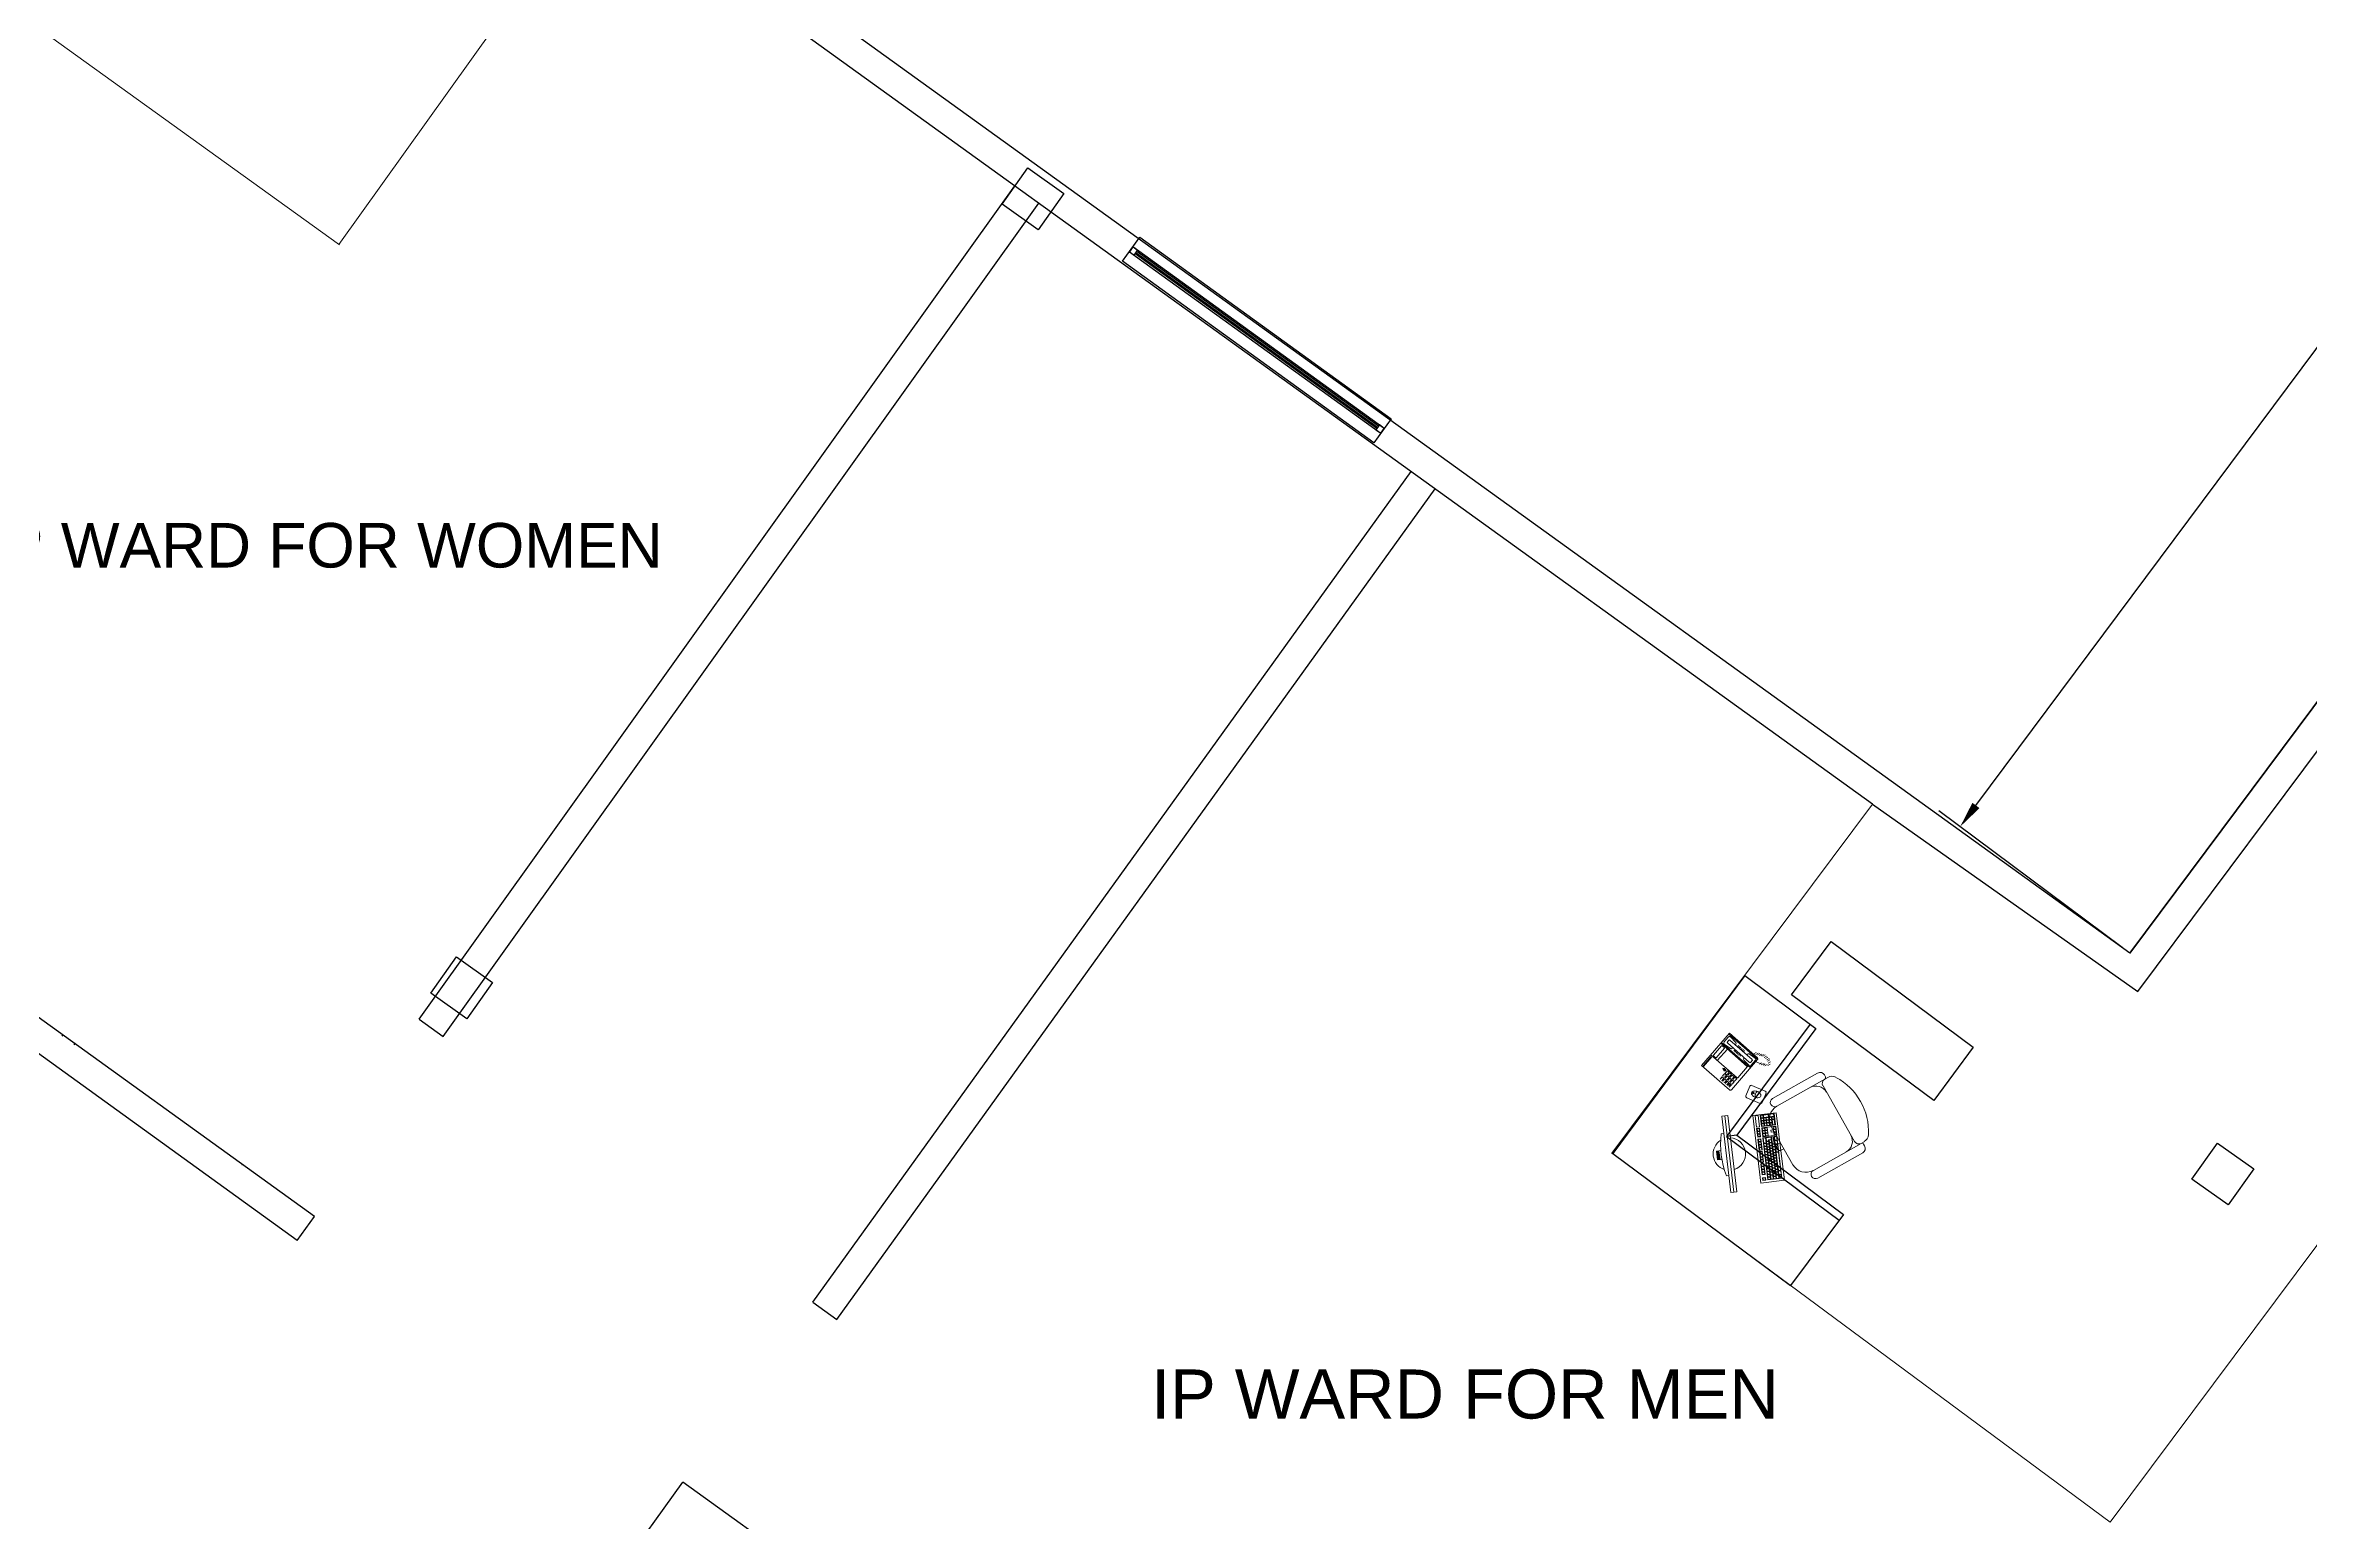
# Model space of a CAD drawing. Header units: metres. Extents: x 141303 to 146299, y 125960 to 127091.
# Drawn here: x 146005.54 to 146020.88, y 126176.05 to 126186.06 of the extents above; entities that cross this region are included whole.
import ezdxf

# ---------------------------------------------------------------- set-up
doc = ezdxf.new("R2010")
doc.units = ezdxf.units.M
doc.header["$MEASUREMENT"] = 0
for name, color, linetype, lineweight in [('C07_MOB-C.EXT Y FARMACIA$0$007_ADMISIÓN_HOSPITALARIA$0$SANCTORUM_ADMISION HOSPITALARIA_V5$0$007_ADMISIÓN_HOSPITALARIA$0$02.-PLANTA BAJA GENERAL$0$MOB', 7, 'Continuous', 0), ('ELEVATION', 7, 'Continuous', 20), ('LETTERING', 50, 'Continuous', 30), ('new column', 4, 'Continuous', 25), ('NVMI_WALL', 7, 'Continuous', 30), ('PLINTH', 80, 'Continuous', 30)]:
    doc.layers.add(name, color=color, linetype=linetype, lineweight=lineweight)
for name, color, linetype in [('DIMENSION', 50, 'Continuous'), ('door', 12, 'Continuous'), ('FURNITURE', 6, 'Continuous'), ('WINDOW', 244, 'Continuous')]:
    doc.layers.add(name, color=color, linetype=linetype)
doc.layers.get('0').off()
doc.styles.add('C07_MOB-C.EXT Y FARMACIA$0$007_ADMISIÓN_HOSPITALARIA$0$SANCTORUM_ADMISION HOSPITALARIA_V5$0$007_ADMISIÓN_HOSPITALARIA$0$02.-PLANTA BAJA GENERAL$0$LEROY', font='LEROY.SHX', dxfattribs={"width": 1.25, "height": 1})
doc.styles.get("Standard").update_dxf_attribs({"font": 'arial.ttf'})
doc.dimstyles.get("Standard").update_dxf_attribs({"dimtxt": 0.18, "dimasz": 0.18, "dimexe": 0.18, "dimexo": 0.0625, "dimgap": 0.09, "dimtad": 0, "dimtih": 1, "dimtoh": 1, "dimdec": 4, "dimzin": 0, "dimdsep": 46, "dimtxsty": 'Standard', "dimcen": 0.09, "dimadec": 0, "dimazin": 0, "dimtfac": 1, "dimtdec": 4, "dimtofl": 0, "dimtmove": 0, "dimatfit": 3, "dimfxl": 1, "dimtolj": 1, "dimtzin": 0, "dimarcsym": 0})

# ---------------------------------------------------------------- blocks, each defined once
blk = doc.blocks.new('C02_MOB-EQUIP GINE-PEDIATRÍA$0$SILLA ADM')
at = {"lineweight": 0}
for p, q in [((20.047, 67.981, 0), (19.926, 67.709, 0)), ((20.52, 67.882, 0), (20.18, 68.032, 0)), ((20.525, 67.945, 0), (20.205, 68.087, 0)), ((20.301, 67.469, 0), (20.477, 67.864, 0)), ((20.521, 67.881, 0), (20.542, 67.872, 0)), ((20.536, 67.888, 0), (20.542, 67.901, 0)), ((19.953, 67.52, 0), (20.274, 67.378, 0)), ((19.978, 67.575, 0), (20.318, 67.425, 0)), ((20.318, 67.424, 0), (20.339, 67.415, 0)), ((20.324, 67.409, 0), (20.318, 67.396, 0))]:
    blk.add_line(p, q, dxfattribs=at)
at = {"lineweight": 0, "ltscale": 15}
for p, q in [((19.999, 67.925, 0), (19.948, 67.868, 0)), ((19.948, 67.868, 0), (19.951, 67.866, 0)), ((19.993, 67.925, 0), (19.959, 67.888, 0)), ((19.959, 67.888, 0), (19.963, 67.885, 0)), ((19.977, 67.823, 0), (19.961, 67.831, 0)), ((19.996, 67.866, 0), (19.98, 67.874, 0)), ((19.993, 67.925, 0), (19.996, 67.922, 0)), ((20.016, 67.911, 0), (19.999, 67.925, 0))]:
    blk.add_line(p, q, dxfattribs=at)
at = {"lineweight": 0}
for centre, radius, start, end in [((20.139, 67.94, 0), 0.101, 66.0969, 156.0969), ((20.192, 68.06, 0), 0.03, 66.0969, 246.0969), ((20.164, 67.766, 0), 0.416, 303.6077, 8.5862), ((20.38, 67.853, 0), 0.0835, 336.0969, 66.0969), ((20.507, 67.851, 0), 0.0337, 66.0969, 156.0969), ((20.525, 67.893, 0), 0.0122, 246.0969, 336.0969), ((20.511, 67.914, 0), 0.0337, 336.0969, 66.0969), ((20.519, 67.82, 0), 0.0575, 8.5862, 66.0969), ((20.019, 67.668, 0), 0.101, 156.0969, 246.0969), ((19.966, 67.548, 0), 0.03, 66.0969, 246.0969), ((20.245, 67.548, 0), 0.0835, 246.0969, 336.0969), ((20.287, 67.409, 0), 0.0337, 246.0969, 336.0969), ((20.332, 67.455, 0), 0.0337, 156.0969, 246.0969), ((20.313, 67.413, 0), 0.0122, 336.0969, 66.0969), ((20.363, 67.468, 0), 0.0575, 246.0969, 303.6077)]:
    blk.add_arc(centre, radius, start, end, dxfattribs=at)
at = {"lineweight": 0, "ltscale": 15}
blk.add_arc((19.97, 67.852, 0), 0.0235, 66.0697, 246.0697, dxfattribs=at)
blk = doc.blocks.new('C02_MOB-EQUIP GINE-PEDIATRÍA$0$DESK 1.50 X 1.50')
for points in [[(252.496, -575.355), (253.996, -575.355)], [(252.496, -575.355), (252.496, -575.955)], [(253.996, -575.355), (253.996, -576.855)], [(252.496, -575.905), (253.446, -575.905)], [(253.396, -575.955), (253.446, -575.905)], [(253.446, -575.905), (253.446, -576.855)], [(252.496, -575.955), (253.396, -575.955)], [(253.396, -575.955), (253.396, -576.855)], [(253.396, -576.855), (253.996, -576.855)]]:
    blk.add_lwpolyline(points)
blk = doc.blocks.new('C07_MOB-C.EXT Y FARMACIA$0$007_ADMISIÓN_HOSPITALARIA$0$SANCTORUM_ADMISION HOSPITALARIA_V5$0$007_ADMISIÓN_HOSPITALARIA$0$02.-PLANTA BAJA GENERAL$0$tel-ip-flat-10')
at = {"layer": 'C07_MOB-C.EXT Y FARMACIA$0$007_ADMISIÓN_HOSPITALARIA$0$SANCTORUM_ADMISION HOSPITALARIA_V5$0$007_ADMISIÓN_HOSPITALARIA$0$02.-PLANTA BAJA GENERAL$0$MOB'}
h = blk.add_hatch(dxfattribs=at)
h.set_pattern_fill('ACET-2D-ANSI31', color=256, scale=0.017696, angle=221.1209, style=0)
h.set_pattern_definition([(176.1209, (5.901504, -4.01507), (-0.00380107, -0.05605687), [])])
h.paths.add_polyline_path([(0.043, -0.146), (0.042, -0.133), (0.03, -0.143)])
h.paths.add_polyline_path([(0.026, -0.126), (0.038, -0.129), (0.026, -0.139)])
at = {"lineweight": 0, "ltscale": 2}
for p, q in [((0.062, 0.158), (0.071, 0.174)), ((0.078, 0.161), (0.087, 0.176)), ((0.09, 0.156), (0.099, 0.171)), ((0.101, 0.151), (0.11, 0.167)), ((0.109, 0.143), (0.118, 0.158)), ((0.102, 0.089), (-0.102, -0.089)), ((0.052, 0.019), (-0.022, -0.045)), ((0.046, 0.041), (0.218, -0.156)), ((0.056, 0.019), (0.213, -0.16)), ((0.06, 0.138), (0.069, 0.153)), ((0.097, 0.075), (0.061, 0.043)), ((0.099, -0.005), (0.061, 0.031)), ((0.063, 0.126), (0.072, 0.141)), ((0.066, 0.113), (0.076, 0.129)), ((0.07, 0.101), (0.079, 0.116)), ((0.091, 0.069), (0.078, 0.1)), ((0.083, 0.035), (0.215, -0.115)), ((0.095, 0.052), (0.084, 0.042)), ((0.095, 0.052), (0.084, 0.042)), ((0.102, 0.052), (0.234, -0.099)), ((0.103, 0.09), (0.275, -0.106)), ((0.11, 0.074), (0.14, 0.031)), ((0.114, 0.088), (0.28, -0.102)), ((0.116, 0.134), (0.125, 0.15)), ((0.124, 0.125), (0.133, 0.141)), ((0.127, 0.113), (0.136, 0.129)), ((0.13, 0.101), (0.139, 0.116)), ((0.133, 0.089), (0.142, 0.104)), ((0.138, 0.02), (0.134, 0.016)), ((0.136, 0.076), (0.146, 0.092)), ((0.14, 0.064), (0.149, 0.079)), ((0.163, 0.001), (0.154, -0.007)), ((-0.103, -0.101), (0.063, -0.291)), ((-0.069, -0.089), (-0.085, -0.103)), ((-0.071, -0.097), (-0.076, -0.102)), ((-0.076, -0.102), (-0.073, -0.106)), ((-0.058, -0.102), (-0.074, -0.115)), ((-0.073, -0.106), (-0.067, -0.102)), ((-0.067, -0.102), (-0.071, -0.097)), ((-0.055, -0.106), (-0.07, -0.119)), ((-0.069, -0.089), (-0.058, -0.102)), ((-0.048, -0.071), (-0.064, -0.084)), ((-0.043, -0.118), (-0.059, -0.132)), ((-0.04, -0.122), (-0.056, -0.136)), ((-0.055, -0.106), (-0.043, -0.118)), ((-0.037, -0.083), (-0.053, -0.097)), ((-0.034, -0.088), (-0.049, -0.101)), ((-0.048, -0.071), (-0.037, -0.083)), ((-0.029, -0.135), (-0.045, -0.149)), ((-0.028, -0.053), (-0.044, -0.067)), ((-0.025, -0.139), (-0.041, -0.153)), ((-0.04, -0.122), (-0.029, -0.135)), ((-0.023, -0.1), (-0.038, -0.114)), ((-0.019, -0.104), (-0.035, -0.118)), ((-0.034, -0.088), (-0.023, -0.1)), ((-0.017, -0.066), (-0.033, -0.08)), ((-0.014, -0.07), (-0.03, -0.084)), ((-0.014, -0.152), (-0.03, -0.166)), ((-0.028, -0.053), (-0.017, -0.066)), ((-0.025, -0.139), (-0.014, -0.152)), ((-0.008, -0.117), (-0.024, -0.131)), ((-0.022, -0.049), (0.135, -0.228)), ((-0.004, -0.121), (-0.02, -0.135)), ((-0.019, -0.104), (-0.008, -0.117)), ((-0.003, -0.083), (-0.018, -0.097)), ((0.001, -0.087), (-0.015, -0.101)), ((-0.014, -0.07), (-0.003, -0.083)), ((0.007, -0.134), (-0.009, -0.148)), ((0.012, -0.1), (-0.004, -0.113)), ((-0.004, -0.121), (0.007, -0.134)), ((0.016, -0.104), (0, -0.118)), ((0.001, -0.087), (0.012, -0.1)), ((0.027, -0.116), (0.011, -0.13)), ((0.016, -0.104), (0.027, -0.116)), ((0.026, -0.126), (0.026, -0.139)), ((0.026, -0.126), (0.038, -0.129)), ((0.038, -0.129), (0.026, -0.139)), ((0.042, -0.133), (0.03, -0.143)), ((0.043, -0.146), (0.03, -0.143)), ((0.043, -0.146), (0.042, -0.133)), ((0.28, -0.102), (0.063, -0.291)), ((0.173, -0.115), (0.095, -0.184)), ((0.115, -0.001), (0.11, -0.005)), ((0.179, -0.136), (0.115, -0.192)), ((0.135, -0.024), (0.125, -0.032)), ((0.142, -0.032), (0.132, -0.041)), ((0.149, -0.04), (0.139, -0.049)), ((0.157, -0.049), (0.146, -0.057)), ((0.163, -0.056), (0.153, -0.065)), ((0.169, -0.063), (0.159, -0.072)), ((0.17, -0.007), (0.161, -0.015)), ((0.178, -0.016), (0.168, -0.024)), ((0.185, -0.024), (0.176, -0.032)), ((0.177, -0.094), (0.207, -0.137)), ((0.183, -0.079), (0.179, -0.083)), ((0.191, -0.031), (0.182, -0.04)), ((0.184, -0.136), (0.196, -0.15)), ((0.197, -0.038), (0.188, -0.047)), ((0.207, -0.059), (0.202, -0.063)), ((0.256, -0.094), (0.218, -0.059)), ((0.256, -0.107), (0.22, -0.139)), ((0.233, -0.106), (0.222, -0.116)), ((0.12, -0.221), (0.056, -0.277)), ((0.123, -0.226), (0.06, -0.281)), ((0.115, -0.196), (0.127, -0.21)), ((0.195, -0.155), (0.132, -0.21))]:
    blk.add_line(p, q, dxfattribs=at)
at = {"lineweight": 0, "const_width": 0.00178}
for points in [[(-0.085, -0.103), (-0.074, -0.115)], [(-0.07, -0.119), (-0.059, -0.132)], [(-0.064, -0.084), (-0.053, -0.097)], [(-0.056, -0.136), (-0.045, -0.149)], [(-0.049, -0.101), (-0.038, -0.114)], [(-0.044, -0.067), (-0.033, -0.08)], [(-0.041, -0.153), (-0.03, -0.166)], [(-0.035, -0.118), (-0.024, -0.131)], [(-0.03, -0.084), (-0.018, -0.097)], [(-0.02, -0.135), (-0.009, -0.148)], [(-0.015, -0.101), (-0.004, -0.113)], [(0, -0.118), (0.011, -0.13)]]:
    blk.add_lwpolyline(points, dxfattribs=at)
at = {"lineweight": 0, "ltscale": 2}
for centre, radius, start, end in [((0.054, 0.017), 0.00336, 41.1209, 131.1209), ((0.066, 0.037), 0.00841, 131.1209, 227.4187), ((0.087, 0.039), 0.00504, 131.1209, 221.1209), ((0.087, 0.039), 0.00504, 131.1209, 221.1209), ((0.098, 0.049), 0.00504, 41.1209, 131.1209), ((0.098, 0.049), 0.00504, 41.1209, 131.1209), ((0.103, 0.069), 0.00841, 34.823, 131.1209), ((0.108, 0.083), 0.00841, 41.1209, 131.1209), ((0.133, 0.026), 0.00841, 311.1209, 34.823), ((-0.097, -0.096), 0.00841, 131.1209, 221.1209), ((-0.019, -0.047), 0.00336, 131.1209, 221.1209), ((0.105, 0.002), 0.00841, 227.4187, 311.1209), ((0.184, -0.09), 0.00841, 131.1209, 214.823), ((0.181, -0.139), 0.00336, 41.1209, 131.1209), ((0.193, -0.152), 0.00336, 311.1209, 41.1209), ((0.212, -0.065), 0.00841, 47.4187, 131.1209), ((0.214, -0.132), 0.00841, 214.823, 311.1209), ((0.219, -0.112), 0.00504, 221.1209, 311.1209), ((0.23, -0.102), 0.00504, 311.1209, 41.1209), ((0.251, -0.1), 0.00841, 311.1209, 47.4187), ((0.118, -0.194), 0.00336, 131.1209, 221.1209), ((0.13, -0.208), 0.00336, 221.1209, 311.1209)]:
    blk.add_arc(centre, radius, start, end, dxfattribs=at)
at = {"lineweight": 0, "ltscale": 2, "style": 'C07_MOB-C.EXT Y FARMACIA$0$007_ADMISIÓN_HOSPITALARIA$0$SANCTORUM_ADMISION HOSPITALARIA_V5$0$007_ADMISIÓN_HOSPITALARIA$0$02.-PLANTA BAJA GENERAL$0$LEROY'}
for s, p in [('9', (-0.058, -0.115)), ('0', (-0.052, -0.08)), ('6', (-0.043, -0.131)), ('8', (-0.037, -0.097)), ('*', (-0.032, -0.063)), ('3', (-0.028, -0.149)), ('5', (-0.023, -0.113)), ('7', (-0.018, -0.08)), ('2', (-0.008, -0.131)), ('4', (-0.003, -0.097)), ('1', (0.012, -0.114))]:
    blk.add_text(s, height=0.00633, rotation=221.1209, dxfattribs=at).set_placement(p)
blk = doc.blocks.new('C07_MOB-C.EXT Y FARMACIA$0$01.TLAT_TRIAGE - 06$0$02.COV_LNDV_MONTAJE - 00$0$Mob  -  PC 02')
at = {"lineweight": 0}
for p, q in [((-0.394, 0.402), (-0.443, 0.316)), ((-0.404, 0.333), (-0.402, 0.339)), ((-0.404, 0.327), (-0.404, 0.333)), ((-0.404, 0.322), (-0.404, 0.327)), ((-0.403, 0.318), (-0.404, 0.322)), ((-0.401, 0.314), (-0.403, 0.318)), ((-0.402, 0.339), (-0.4, 0.345)), ((-0.398, 0.311), (-0.401, 0.314)), ((-0.4, 0.345), (-0.397, 0.35)), ((-0.395, 0.309), (-0.398, 0.311)), ((-0.397, 0.35), (-0.394, 0.356)), ((-0.395, 0.313), (-0.396, 0.31)), ((-0.389, 0.325), (-0.395, 0.314)), ((-0.395, 0.314), (-0.394, 0.313)), ((-0.395, 0.313), (-0.395, 0.313)), ((-0.391, 0.308), (-0.395, 0.309)), ((-0.394, 0.356), (-0.39, 0.36)), ((-0.394, 0.313), (-0.387, 0.324)), ((-0.386, 0.308), (-0.391, 0.308)), ((-0.39, 0.36), (-0.385, 0.364)), ((-0.387, 0.324), (-0.389, 0.325)), ((-0.388, 0.324), (-0.383, 0.333)), ((-0.382, 0.31), (-0.386, 0.308)), ((-0.385, 0.364), (-0.381, 0.367)), ((-0.377, 0.312), (-0.382, 0.31)), ((-0.32, 0.372), (-0.381, 0.406)), ((-0.381, 0.367), (-0.376, 0.369)), ((-0.373, 0.315), (-0.377, 0.312)), ((-0.376, 0.369), (-0.371, 0.369)), ((-0.368, 0.319), (-0.373, 0.315)), ((-0.371, 0.369), (-0.367, 0.369)), ((-0.364, 0.324), (-0.368, 0.319)), ((-0.367, 0.369), (-0.364, 0.368)), ((-0.365, 0.272), (-0.316, 0.358)), ((-0.364, 0.368), (-0.36, 0.365)), ((-0.361, 0.33), (-0.364, 0.324)), ((-0.359, 0.335), (-0.361, 0.33)), ((-0.36, 0.365), (-0.358, 0.362)), ((-0.357, 0.341), (-0.359, 0.335)), ((-0.358, 0.362), (-0.356, 0.357)), ((-0.356, 0.347), (-0.357, 0.341)), ((-0.356, 0.357), (-0.356, 0.353)), ((-0.356, 0.353), (-0.356, 0.347)), ((0.22, 0.459), (-0.24, 0.459)), ((-0.24, 0.459), (-0.24, 0.299)), ((-0.159, 0.444), (-0.237, 0.444)), ((-0.237, 0.444), (-0.237, 0.349)), ((-0.237, 0.349), (-0.159, 0.349)), ((-0.159, 0.334), (-0.237, 0.334)), ((-0.237, 0.334), (-0.237, 0.314)), ((-0.237, 0.314), (-0.159, 0.314)), ((-0.219, 0.44), (-0.234, 0.44)), ((-0.234, 0.44), (-0.234, 0.406)), ((-0.234, 0.406), (-0.234, 0.44)), ((-0.234, 0.406), (-0.219, 0.406)), ((-0.219, 0.403), (-0.234, 0.403)), ((-0.234, 0.403), (-0.234, 0.37)), ((-0.234, 0.37), (-0.234, 0.403)), ((-0.234, 0.37), (-0.219, 0.37)), ((-0.219, 0.367), (-0.234, 0.367)), ((-0.234, 0.367), (-0.234, 0.352)), ((-0.234, 0.352), (-0.234, 0.367)), ((-0.234, 0.352), (-0.219, 0.352)), ((-0.219, 0.406), (-0.219, 0.44)), ((-0.219, 0.37), (-0.219, 0.403)), ((-0.219, 0.352), (-0.219, 0.367)), ((-0.2, 0.44), (-0.215, 0.44)), ((-0.215, 0.44), (-0.215, 0.425)), ((-0.215, 0.425), (-0.215, 0.44)), ((-0.215, 0.425), (-0.2, 0.425)), ((-0.2, 0.421), (-0.215, 0.421)), ((-0.215, 0.421), (-0.215, 0.406)), ((-0.215, 0.406), (-0.215, 0.421)), ((-0.215, 0.406), (-0.2, 0.406)), ((-0.2, 0.403), (-0.215, 0.403)), ((-0.215, 0.403), (-0.215, 0.388)), ((-0.215, 0.388), (-0.215, 0.403)), ((-0.215, 0.388), (-0.2, 0.388)), ((-0.2, 0.385), (-0.215, 0.385)), ((-0.215, 0.385), (-0.215, 0.37)), ((-0.215, 0.37), (-0.215, 0.385)), ((-0.215, 0.37), (-0.2, 0.37)), ((-0.2, 0.367), (-0.215, 0.367)), ((-0.215, 0.367), (-0.215, 0.352)), ((-0.215, 0.352), (-0.215, 0.367)), ((-0.215, 0.352), (-0.2, 0.352)), ((-0.2, 0.425), (-0.2, 0.44)), ((-0.2, 0.406), (-0.2, 0.421)), ((-0.2, 0.388), (-0.2, 0.403)), ((-0.2, 0.37), (-0.2, 0.385)), ((-0.2, 0.352), (-0.2, 0.367)), ((-0.162, 0.44), (-0.196, 0.44)), ((-0.196, 0.44), (-0.196, 0.425)), ((-0.196, 0.425), (-0.196, 0.44)), ((-0.196, 0.425), (-0.162, 0.425)), ((-0.181, 0.421), (-0.196, 0.421)), ((-0.196, 0.421), (-0.196, 0.406)), ((-0.196, 0.406), (-0.196, 0.421)), ((-0.196, 0.406), (-0.181, 0.406)), ((-0.181, 0.403), (-0.196, 0.403)), ((-0.196, 0.403), (-0.196, 0.388)), ((-0.196, 0.388), (-0.196, 0.403)), ((-0.196, 0.388), (-0.181, 0.388)), ((-0.181, 0.385), (-0.196, 0.385)), ((-0.196, 0.385), (-0.196, 0.37)), ((-0.196, 0.37), (-0.196, 0.385)), ((-0.196, 0.37), (-0.181, 0.37)), ((-0.181, 0.367), (-0.196, 0.367)), ((-0.196, 0.367), (-0.196, 0.352)), ((-0.196, 0.352), (-0.196, 0.367)), ((-0.196, 0.352), (-0.181, 0.352)), ((-0.181, 0.406), (-0.181, 0.421)), ((-0.181, 0.388), (-0.181, 0.403)), ((-0.181, 0.37), (-0.181, 0.385)), ((-0.181, 0.352), (-0.181, 0.367)), ((-0.162, 0.421), (-0.177, 0.421)), ((-0.177, 0.421), (-0.177, 0.406)), ((-0.177, 0.406), (-0.177, 0.421)), ((-0.177, 0.406), (-0.162, 0.406)), ((-0.162, 0.403), (-0.177, 0.403)), ((-0.177, 0.403), (-0.177, 0.388)), ((-0.177, 0.388), (-0.177, 0.403)), ((-0.177, 0.388), (-0.162, 0.388)), ((-0.162, 0.385), (-0.177, 0.385)), ((-0.177, 0.385), (-0.177, 0.37)), ((-0.177, 0.37), (-0.177, 0.385)), ((-0.177, 0.37), (-0.162, 0.37)), ((-0.162, 0.367), (-0.177, 0.367)), ((-0.177, 0.367), (-0.177, 0.352)), ((-0.177, 0.352), (-0.177, 0.367)), ((-0.177, 0.352), (-0.162, 0.352)), ((-0.162, 0.425), (-0.162, 0.44)), ((-0.162, 0.406), (-0.162, 0.421)), ((-0.162, 0.388), (-0.162, 0.403)), ((-0.162, 0.37), (-0.162, 0.385)), ((-0.162, 0.352), (-0.162, 0.367)), ((-0.159, 0.349), (-0.159, 0.444)), ((-0.159, 0.314), (-0.159, 0.334)), ((-0.15, 0.349), (-0.15, 0.444)), ((-0.15, 0.444), (-0.09, 0.444)), ((-0.09, 0.349), (-0.15, 0.349)), ((-0.15, 0.314), (-0.15, 0.334)), ((-0.15, 0.334), (-0.09, 0.334)), ((-0.09, 0.314), (-0.15, 0.314)), ((-0.132, 0.442), (-0.147, 0.442)), ((-0.147, 0.442), (-0.147, 0.427)), ((-0.147, 0.427), (-0.147, 0.442)), ((-0.147, 0.427), (-0.132, 0.427)), ((-0.132, 0.385), (-0.147, 0.385)), ((-0.147, 0.385), (-0.147, 0.37)), ((-0.147, 0.37), (-0.147, 0.385)), ((-0.147, 0.37), (-0.132, 0.37)), ((-0.132, 0.367), (-0.147, 0.367)), ((-0.147, 0.367), (-0.147, 0.352)), ((-0.147, 0.352), (-0.147, 0.367)), ((-0.147, 0.352), (-0.132, 0.352)), ((-0.132, 0.332), (-0.147, 0.332)), ((-0.147, 0.332), (-0.147, 0.317)), ((-0.147, 0.317), (-0.147, 0.332)), ((-0.147, 0.317), (-0.132, 0.317)), ((-0.132, 0.427), (-0.132, 0.442)), ((-0.132, 0.37), (-0.132, 0.385)), ((-0.132, 0.352), (-0.132, 0.367)), ((-0.132, 0.317), (-0.132, 0.332)), ((-0.113, 0.442), (-0.128, 0.442)), ((-0.128, 0.442), (-0.128, 0.427)), ((-0.128, 0.427), (-0.128, 0.442)), ((-0.128, 0.427), (-0.113, 0.427)), ((-0.113, 0.424), (-0.128, 0.424)), ((-0.128, 0.424), (-0.128, 0.409)), ((-0.128, 0.409), (-0.128, 0.424)), ((-0.128, 0.409), (-0.113, 0.409)), ((-0.113, 0.385), (-0.128, 0.385)), ((-0.128, 0.385), (-0.128, 0.37)), ((-0.128, 0.37), (-0.128, 0.385)), ((-0.128, 0.37), (-0.113, 0.37)), ((-0.113, 0.367), (-0.128, 0.367)), ((-0.128, 0.367), (-0.128, 0.352)), ((-0.128, 0.352), (-0.128, 0.367)), ((-0.128, 0.352), (-0.113, 0.352)), ((-0.113, 0.332), (-0.128, 0.332)), ((-0.128, 0.332), (-0.128, 0.317)), ((-0.128, 0.317), (-0.128, 0.332)), ((-0.128, 0.317), (-0.113, 0.317)), ((-0.113, 0.427), (-0.113, 0.442)), ((-0.113, 0.409), (-0.113, 0.424)), ((-0.113, 0.37), (-0.113, 0.385)), ((-0.113, 0.352), (-0.113, 0.367)), ((-0.113, 0.317), (-0.113, 0.332)), ((-0.094, 0.442), (-0.109, 0.442)), ((-0.109, 0.442), (-0.109, 0.427)), ((-0.109, 0.427), (-0.109, 0.442)), ((-0.109, 0.427), (-0.094, 0.427)), ((-0.094, 0.385), (-0.109, 0.385)), ((-0.109, 0.385), (-0.109, 0.37)), ((-0.109, 0.37), (-0.109, 0.385)), ((-0.109, 0.37), (-0.094, 0.37)), ((-0.094, 0.367), (-0.109, 0.367)), ((-0.109, 0.367), (-0.109, 0.352)), ((-0.109, 0.352), (-0.109, 0.367)), ((-0.109, 0.352), (-0.094, 0.352)), ((-0.094, 0.332), (-0.109, 0.332)), ((-0.109, 0.332), (-0.109, 0.317)), ((-0.109, 0.317), (-0.109, 0.332)), ((-0.109, 0.317), (-0.094, 0.317)), ((-0.094, 0.427), (-0.094, 0.442)), ((-0.094, 0.37), (-0.094, 0.385)), ((-0.094, 0.352), (-0.094, 0.367)), ((-0.094, 0.317), (-0.094, 0.332)), ((-0.09, 0.444), (-0.09, 0.349)), ((-0.09, 0.334), (-0.09, 0.314)), ((-0.082, 0.349), (-0.082, 0.444)), ((0.205, 0.444), (-0.082, 0.444)), ((-0.082, 0.349), (0.205, 0.349)), ((-0.057, 0.442), (-0.08, 0.442)), ((-0.08, 0.442), (-0.08, 0.427)), ((-0.08, 0.427), (-0.08, 0.442)), ((-0.08, 0.427), (-0.057, 0.427)), ((-0.034, 0.423), (-0.08, 0.423)), ((-0.08, 0.423), (-0.08, 0.408)), ((-0.08, 0.408), (-0.08, 0.423)), ((-0.08, 0.408), (-0.034, 0.408)), ((-0.065, 0.404), (-0.08, 0.404)), ((-0.08, 0.404), (-0.08, 0.37)), ((-0.08, 0.37), (-0.08, 0.404)), ((-0.08, 0.37), (-0.057, 0.37)), ((-0.046, 0.366), (-0.08, 0.366)), ((-0.08, 0.366), (-0.08, 0.351)), ((-0.08, 0.351), (-0.08, 0.366)), ((-0.08, 0.351), (-0.046, 0.351)), ((-0.001, 0.334), (-0.078, 0.334)), ((-0.078, 0.334), (-0.078, 0.314)), ((-0.078, 0.314), (-0.078, 0.334)), ((-0.078, 0.314), (-0.001, 0.314)), ((-0.061, 0.332), (-0.076, 0.332)), ((-0.076, 0.332), (-0.076, 0.317)), ((-0.076, 0.317), (-0.076, 0.332)), ((-0.076, 0.317), (-0.061, 0.317)), ((-0.065, 0.385), (-0.065, 0.404)), ((-0.057, 0.385), (-0.065, 0.385)), ((-0.046, 0.404), (-0.061, 0.404)), ((-0.061, 0.404), (-0.061, 0.389)), ((-0.061, 0.389), (-0.061, 0.404)), ((-0.061, 0.389), (-0.046, 0.389)), ((-0.061, 0.317), (-0.061, 0.332)), ((-0.057, 0.427), (-0.057, 0.442)), ((-0.057, 0.37), (-0.057, 0.385)), ((-0.041, 0.332), (-0.056, 0.332)), ((-0.056, 0.332), (-0.056, 0.317)), ((-0.056, 0.317), (-0.056, 0.332)), ((-0.056, 0.317), (-0.041, 0.317)), ((-0.031, 0.442), (-0.053, 0.442)), ((-0.053, 0.442), (-0.053, 0.427)), ((-0.053, 0.427), (-0.053, 0.442)), ((-0.053, 0.427), (-0.031, 0.427)), ((-0.038, 0.385), (-0.053, 0.385)), ((-0.053, 0.385), (-0.053, 0.37)), ((-0.053, 0.37), (-0.053, 0.385)), ((-0.053, 0.37), (-0.038, 0.37)), ((-0.046, 0.389), (-0.046, 0.404)), ((-0.046, 0.351), (-0.046, 0.366)), ((-0.026, 0.404), (-0.041, 0.404)), ((-0.041, 0.404), (-0.041, 0.389)), ((-0.041, 0.389), (-0.041, 0.404)), ((-0.041, 0.389), (-0.026, 0.389)), ((-0.026, 0.366), (-0.041, 0.366)), ((-0.041, 0.366), (-0.041, 0.351)), ((-0.041, 0.351), (-0.041, 0.366)), ((-0.041, 0.351), (-0.026, 0.351)), ((-0.041, 0.317), (-0.041, 0.332)), ((-0.038, 0.37), (-0.038, 0.385)), ((-0.022, 0.332), (-0.037, 0.332)), ((-0.037, 0.332), (-0.037, 0.317)), ((-0.037, 0.317), (-0.037, 0.332)), ((-0.037, 0.317), (-0.022, 0.317)), ((-0.034, 0.408), (-0.034, 0.423)), ((-0.019, 0.385), (-0.034, 0.385)), ((-0.034, 0.385), (-0.034, 0.37)), ((-0.034, 0.37), (-0.034, 0.385)), ((-0.034, 0.37), (-0.019, 0.37)), ((-0.031, 0.427), (-0.031, 0.442)), ((-0.015, 0.423), (-0.03, 0.423)), ((-0.03, 0.423), (-0.03, 0.408)), ((-0.03, 0.408), (-0.03, 0.423)), ((-0.03, 0.408), (-0.015, 0.408)), ((-0.004, 0.442), (-0.026, 0.442)), ((-0.026, 0.442), (-0.026, 0.427)), ((-0.026, 0.427), (-0.026, 0.442)), ((-0.026, 0.427), (-0.004, 0.427)), ((-0.026, 0.389), (-0.026, 0.404)), ((-0.026, 0.351), (-0.026, 0.366)), ((-0.007, 0.404), (-0.022, 0.404)), ((-0.022, 0.404), (-0.022, 0.389)), ((-0.022, 0.389), (-0.022, 0.404)), ((-0.022, 0.389), (-0.007, 0.389)), ((-0.007, 0.366), (-0.022, 0.366)), ((-0.022, 0.366), (-0.022, 0.351)), ((-0.022, 0.351), (-0.022, 0.366)), ((-0.022, 0.351), (-0.007, 0.351)), ((-0.022, 0.317), (-0.022, 0.332)), ((-0.019, 0.37), (-0.019, 0.385)), ((-0.003, 0.332), (-0.018, 0.332)), ((-0.018, 0.332), (-0.018, 0.317)), ((-0.018, 0.317), (-0.018, 0.332)), ((-0.018, 0.317), (-0.003, 0.317)), ((-0.015, 0.408), (-0.015, 0.423)), ((0, 0.385), (-0.015, 0.385)), ((-0.015, 0.385), (-0.015, 0.37)), ((-0.015, 0.37), (-0.015, 0.385)), ((-0.015, 0.37), (0, 0.37)), ((0.004, 0.423), (-0.011, 0.423)), ((-0.011, 0.423), (-0.011, 0.408)), ((-0.011, 0.408), (-0.011, 0.423)), ((-0.011, 0.408), (0.004, 0.408)), ((-0.007, 0.389), (-0.007, 0.404)), ((-0.007, 0.351), (-0.007, 0.366)), ((-0.004, 0.427), (-0.004, 0.442)), ((0.012, 0.404), (-0.003, 0.404)), ((-0.003, 0.404), (-0.003, 0.389)), ((-0.003, 0.389), (-0.003, 0.404)), ((-0.003, 0.389), (0.012, 0.389)), ((0.012, 0.366), (-0.003, 0.366)), ((-0.003, 0.366), (-0.003, 0.351)), ((-0.003, 0.351), (-0.003, 0.366)), ((-0.003, 0.351), (0.012, 0.351)), ((-0.003, 0.317), (-0.003, 0.332)), ((-0.001, 0.314), (-0.001, 0.334)), ((0.023, 0.442), (0, 0.442)), ((0, 0.442), (0, 0.427)), ((0, 0.427), (0, 0.442)), ((0, 0.427), (0.023, 0.427)), ((0, 0.37), (0, 0.385)), ((0.004, 0.408), (0.004, 0.423)), ((0.019, 0.385), (0.004, 0.385)), ((0.004, 0.385), (0.004, 0.37)), ((0.004, 0.37), (0.004, 0.385)), ((0.004, 0.37), (0.019, 0.37)), ((0.083, 0.334), (0.006, 0.334)), ((0.006, 0.334), (0.006, 0.314)), ((0.006, 0.314), (0.006, 0.334)), ((0.006, 0.314), (0.083, 0.314)), ((0.024, 0.423), (0.009, 0.423)), ((0.009, 0.423), (0.009, 0.408)), ((0.009, 0.408), (0.009, 0.423)), ((0.009, 0.408), (0.024, 0.408)), ((0.024, 0.332), (0.009, 0.332)), ((0.009, 0.332), (0.009, 0.317)), ((0.009, 0.317), (0.009, 0.332)), ((0.009, 0.317), (0.024, 0.317)), ((0.012, 0.389), (0.012, 0.404)), ((0.012, 0.351), (0.012, 0.366)), ((0.031, 0.404), (0.016, 0.404)), ((0.016, 0.404), (0.016, 0.389)), ((0.016, 0.389), (0.016, 0.404)), ((0.016, 0.389), (0.031, 0.389)), ((0.031, 0.366), (0.016, 0.366)), ((0.016, 0.366), (0.016, 0.351)), ((0.016, 0.351), (0.016, 0.366)), ((0.016, 0.351), (0.031, 0.351)), ((0.019, 0.37), (0.019, 0.385)), ((0.023, 0.427), (0.023, 0.442)), ((0.024, 0.408), (0.024, 0.423)), ((0.039, 0.385), (0.024, 0.385)), ((0.024, 0.385), (0.024, 0.37)), ((0.024, 0.37), (0.024, 0.385)), ((0.024, 0.37), (0.039, 0.37)), ((0.024, 0.317), (0.024, 0.332)), ((0.123, 0.442), (0.027, 0.442)), ((0.027, 0.442), (0.027, 0.427)), ((0.027, 0.427), (0.027, 0.442)), ((0.027, 0.427), (0.123, 0.427)), ((0.043, 0.423), (0.028, 0.423)), ((0.028, 0.423), (0.028, 0.408)), ((0.028, 0.408), (0.028, 0.423)), ((0.028, 0.408), (0.043, 0.408)), ((0.043, 0.332), (0.028, 0.332)), ((0.028, 0.332), (0.028, 0.317)), ((0.028, 0.317), (0.028, 0.332)), ((0.028, 0.317), (0.043, 0.317)), ((0.031, 0.389), (0.031, 0.404)), ((0.031, 0.351), (0.031, 0.366)), ((0.05, 0.404), (0.035, 0.404)), ((0.035, 0.404), (0.035, 0.389)), ((0.035, 0.389), (0.035, 0.404)), ((0.035, 0.389), (0.05, 0.389)), ((0.05, 0.366), (0.035, 0.366)), ((0.035, 0.366), (0.035, 0.351)), ((0.035, 0.351), (0.035, 0.366)), ((0.035, 0.351), (0.05, 0.351)), ((0.039, 0.37), (0.039, 0.385)), ((0.043, 0.408), (0.043, 0.423)), ((0.058, 0.385), (0.043, 0.385)), ((0.043, 0.385), (0.043, 0.37)), ((0.043, 0.37), (0.043, 0.385)), ((0.043, 0.37), (0.058, 0.37)), ((0.043, 0.317), (0.043, 0.332)), ((0.062, 0.423), (0.047, 0.423)), ((0.047, 0.423), (0.047, 0.408)), ((0.047, 0.408), (0.047, 0.423)), ((0.047, 0.408), (0.062, 0.408)), ((0.062, 0.332), (0.047, 0.332)), ((0.047, 0.332), (0.047, 0.317)), ((0.047, 0.317), (0.047, 0.332)), ((0.047, 0.317), (0.062, 0.317)), ((0.05, 0.389), (0.05, 0.404)), ((0.05, 0.351), (0.05, 0.366)), ((0.069, 0.404), (0.054, 0.404)), ((0.054, 0.404), (0.054, 0.389)), ((0.054, 0.389), (0.054, 0.404)), ((0.054, 0.389), (0.069, 0.389)), ((0.069, 0.366), (0.054, 0.366)), ((0.054, 0.366), (0.054, 0.351)), ((0.054, 0.351), (0.054, 0.366)), ((0.054, 0.351), (0.069, 0.351)), ((0.058, 0.37), (0.058, 0.385)), ((0.062, 0.408), (0.062, 0.423)), ((0.077, 0.385), (0.062, 0.385)), ((0.062, 0.385), (0.062, 0.37)), ((0.062, 0.37), (0.062, 0.385)), ((0.062, 0.37), (0.077, 0.37)), ((0.062, 0.317), (0.062, 0.332)), ((0.081, 0.423), (0.066, 0.423)), ((0.066, 0.423), (0.066, 0.408)), ((0.066, 0.408), (0.066, 0.423)), ((0.066, 0.408), (0.081, 0.408)), ((0.081, 0.332), (0.066, 0.332)), ((0.066, 0.332), (0.066, 0.317)), ((0.066, 0.317), (0.066, 0.332)), ((0.066, 0.317), (0.081, 0.317)), ((0.069, 0.389), (0.069, 0.404)), ((0.069, 0.351), (0.069, 0.366)), ((0.088, 0.404), (0.073, 0.404)), ((0.073, 0.404), (0.073, 0.389)), ((0.073, 0.389), (0.073, 0.404)), ((0.073, 0.389), (0.088, 0.389)), ((0.088, 0.366), (0.073, 0.366)), ((0.073, 0.366), (0.073, 0.351)), ((0.073, 0.351), (0.073, 0.366)), ((0.073, 0.351), (0.088, 0.351)), ((0.077, 0.37), (0.077, 0.385)), ((0.081, 0.408), (0.081, 0.423)), ((0.096, 0.385), (0.081, 0.385)), ((0.081, 0.385), (0.081, 0.37)), ((0.081, 0.37), (0.081, 0.385)), ((0.081, 0.37), (0.096, 0.37)), ((0.081, 0.317), (0.081, 0.332)), ((0.083, 0.314), (0.083, 0.334)), ((0.1, 0.423), (0.085, 0.423)), ((0.085, 0.423), (0.085, 0.408)), ((0.085, 0.408), (0.085, 0.423)), ((0.085, 0.408), (0.1, 0.408)), ((0.088, 0.389), (0.088, 0.404)), ((0.088, 0.351), (0.088, 0.366)), ((0.167, 0.334), (0.09, 0.334)), ((0.09, 0.334), (0.09, 0.314)), ((0.09, 0.314), (0.09, 0.334)), ((0.09, 0.314), (0.167, 0.314)), ((0.108, 0.404), (0.093, 0.404)), ((0.093, 0.404), (0.093, 0.389)), ((0.093, 0.389), (0.093, 0.404)), ((0.093, 0.389), (0.108, 0.389)), ((0.108, 0.366), (0.093, 0.366)), ((0.093, 0.366), (0.093, 0.351)), ((0.093, 0.351), (0.093, 0.366)), ((0.093, 0.351), (0.108, 0.351)), ((0.108, 0.332), (0.093, 0.332)), ((0.093, 0.332), (0.093, 0.317)), ((0.093, 0.317), (0.093, 0.332)), ((0.093, 0.317), (0.108, 0.317)), ((0.096, 0.37), (0.096, 0.385)), ((0.1, 0.408), (0.1, 0.423)), ((0.115, 0.385), (0.1, 0.385)), ((0.1, 0.385), (0.1, 0.37)), ((0.1, 0.37), (0.1, 0.385)), ((0.1, 0.37), (0.115, 0.37)), ((0.119, 0.423), (0.104, 0.423)), ((0.104, 0.423), (0.104, 0.408)), ((0.104, 0.408), (0.104, 0.423)), ((0.104, 0.408), (0.119, 0.408)), ((0.108, 0.389), (0.108, 0.404)), ((0.108, 0.351), (0.108, 0.366)), ((0.108, 0.317), (0.108, 0.332)), ((0.127, 0.404), (0.112, 0.404)), ((0.112, 0.404), (0.112, 0.389)), ((0.112, 0.389), (0.112, 0.404)), ((0.112, 0.389), (0.127, 0.389)), ((0.127, 0.366), (0.112, 0.366)), ((0.112, 0.366), (0.112, 0.351)), ((0.112, 0.351), (0.112, 0.366)), ((0.112, 0.351), (0.127, 0.351)), ((0.127, 0.332), (0.112, 0.332)), ((0.112, 0.332), (0.112, 0.317)), ((0.112, 0.317), (0.112, 0.332)), ((0.112, 0.317), (0.127, 0.317)), ((0.115, 0.37), (0.115, 0.385)), ((0.119, 0.408), (0.119, 0.423)), ((0.134, 0.385), (0.119, 0.385)), ((0.119, 0.385), (0.119, 0.37)), ((0.119, 0.37), (0.119, 0.385)), ((0.119, 0.37), (0.134, 0.37)), ((0.123, 0.427), (0.123, 0.442)), ((0.138, 0.423), (0.123, 0.423)), ((0.123, 0.423), (0.123, 0.408)), ((0.123, 0.408), (0.123, 0.423)), ((0.123, 0.408), (0.138, 0.408)), ((0.15, 0.442), (0.127, 0.442)), ((0.127, 0.442), (0.127, 0.427)), ((0.127, 0.427), (0.127, 0.442)), ((0.127, 0.427), (0.15, 0.427)), ((0.127, 0.389), (0.127, 0.404)), ((0.127, 0.351), (0.127, 0.366)), ((0.127, 0.317), (0.127, 0.332)), ((0.146, 0.404), (0.131, 0.404)), ((0.131, 0.404), (0.131, 0.389)), ((0.131, 0.389), (0.131, 0.404)), ((0.131, 0.389), (0.146, 0.389)), ((0.146, 0.366), (0.131, 0.366)), ((0.131, 0.366), (0.131, 0.351)), ((0.131, 0.351), (0.131, 0.366)), ((0.131, 0.351), (0.146, 0.351)), ((0.146, 0.332), (0.131, 0.332)), ((0.131, 0.332), (0.131, 0.317)), ((0.131, 0.317), (0.131, 0.332)), ((0.131, 0.317), (0.146, 0.317)), ((0.134, 0.37), (0.134, 0.385)), ((0.138, 0.408), (0.138, 0.423)), ((0.153, 0.385), (0.138, 0.385)), ((0.138, 0.385), (0.138, 0.37)), ((0.138, 0.37), (0.138, 0.385)), ((0.138, 0.37), (0.153, 0.37)), ((0.157, 0.423), (0.142, 0.423)), ((0.142, 0.423), (0.142, 0.408)), ((0.142, 0.408), (0.142, 0.423)), ((0.142, 0.408), (0.157, 0.408)), ((0.146, 0.389), (0.146, 0.404)), ((0.146, 0.351), (0.146, 0.366)), ((0.146, 0.317), (0.146, 0.332)), ((0.15, 0.427), (0.15, 0.442)), ((0.165, 0.404), (0.15, 0.404)), ((0.15, 0.404), (0.15, 0.389)), ((0.15, 0.389), (0.15, 0.404)), ((0.15, 0.389), (0.165, 0.389)), ((0.165, 0.366), (0.15, 0.366)), ((0.15, 0.366), (0.15, 0.351)), ((0.15, 0.351), (0.15, 0.366)), ((0.15, 0.351), (0.165, 0.351)), ((0.165, 0.332), (0.15, 0.332)), ((0.15, 0.332), (0.15, 0.317)), ((0.15, 0.317), (0.15, 0.332)), ((0.15, 0.317), (0.165, 0.317)), ((0.153, 0.37), (0.153, 0.385)), ((0.177, 0.442), (0.154, 0.442)), ((0.154, 0.442), (0.154, 0.427)), ((0.154, 0.427), (0.154, 0.442)), ((0.154, 0.427), (0.177, 0.427)), ((0.157, 0.408), (0.157, 0.423)), ((0.172, 0.385), (0.157, 0.385)), ((0.157, 0.385), (0.157, 0.37)), ((0.157, 0.37), (0.157, 0.385)), ((0.157, 0.37), (0.172, 0.37)), ((0.177, 0.423), (0.162, 0.423)), ((0.162, 0.423), (0.162, 0.408)), ((0.162, 0.408), (0.162, 0.423)), ((0.162, 0.408), (0.177, 0.408)), ((0.165, 0.389), (0.165, 0.404)), ((0.165, 0.351), (0.165, 0.366)), ((0.165, 0.317), (0.165, 0.332)), ((0.167, 0.314), (0.167, 0.334)), ((0.184, 0.404), (0.169, 0.404)), ((0.169, 0.404), (0.169, 0.389)), ((0.169, 0.389), (0.169, 0.404)), ((0.169, 0.389), (0.184, 0.389)), ((0.184, 0.366), (0.169, 0.366)), ((0.169, 0.366), (0.169, 0.351)), ((0.169, 0.351), (0.169, 0.366)), ((0.169, 0.351), (0.184, 0.351)), ((0.172, 0.37), (0.172, 0.385)), ((0.177, 0.427), (0.177, 0.442)), ((0.177, 0.408), (0.177, 0.423)), ((0.203, 0.385), (0.177, 0.385)), ((0.177, 0.385), (0.177, 0.37)), ((0.177, 0.37), (0.177, 0.385)), ((0.177, 0.37), (0.203, 0.37)), ((0.203, 0.442), (0.181, 0.442)), ((0.181, 0.442), (0.181, 0.427)), ((0.181, 0.427), (0.181, 0.442)), ((0.181, 0.427), (0.203, 0.427)), ((0.203, 0.423), (0.181, 0.423)), ((0.181, 0.423), (0.181, 0.408)), ((0.181, 0.408), (0.181, 0.423)), ((0.181, 0.408), (0.203, 0.408)), ((0.184, 0.389), (0.184, 0.404)), ((0.184, 0.351), (0.184, 0.366)), ((0.205, 0.334), (0.186, 0.334)), ((0.186, 0.334), (0.186, 0.314)), ((0.186, 0.314), (0.186, 0.334)), ((0.186, 0.314), (0.205, 0.314)), ((0.203, 0.404), (0.188, 0.404)), ((0.188, 0.404), (0.188, 0.389)), ((0.188, 0.389), (0.188, 0.404)), ((0.188, 0.389), (0.203, 0.389)), ((0.203, 0.366), (0.188, 0.366)), ((0.188, 0.366), (0.188, 0.351)), ((0.188, 0.351), (0.188, 0.366)), ((0.188, 0.351), (0.203, 0.351)), ((0.203, 0.332), (0.188, 0.332)), ((0.188, 0.332), (0.188, 0.317)), ((0.188, 0.317), (0.188, 0.332)), ((0.188, 0.317), (0.203, 0.317)), ((0.203, 0.427), (0.203, 0.442)), ((0.203, 0.408), (0.203, 0.423)), ((0.203, 0.389), (0.203, 0.404)), ((0.203, 0.37), (0.203, 0.385)), ((0.203, 0.351), (0.203, 0.366)), ((0.203, 0.317), (0.203, 0.332)), ((0.205, 0.349), (0.205, 0.444)), ((0.205, 0.314), (0.205, 0.334)), ((0.205, 0.314), (0.205, 0.334)), ((0.22, 0.299), (0.22, 0.459)), ((-0.44, 0.303), (-0.379, 0.268)), ((-0.24, 0.299), (0.22, 0.299)), ((-0.03, 0.055), (-0.03, 0.026)), ((-0.03, 0.043), (0.03, 0.043)), ((-0.03, 0.038), (0.03, 0.038)), ((-0.03, 0.034), (0.03, 0.034)), ((-0.03, 0.029), (0.03, 0.029)), ((-0.03, 0.026), (0.03, 0.026)), ((0.03, 0.055), (0.03, 0.026))]:
    blk.add_line(p, q, dxfattribs=at)
for points in [[(0.26, 0.13), (-0.26, 0.13), (-0.26, 0.11), (0.26, 0.11)], [(0.26, 0.11), (-0.26, 0.11), (-0.26, 0.09), (0.26, 0.09)]]:
    blk.add_lwpolyline(points, close=True, dxfattribs=at)
for points in [[(-0.143, 0.072), (-0.143, 0.09)], [(-0.143, 0.09), (0.143, 0.09)], [(0.143, 0.09), (0.143, 0.072)]]:
    blk.add_lwpolyline(points, dxfattribs=at)
for centre, radius, start, end in [((-0.435, 0.311), 0.01, 150.3633, 240.3633), ((-0.364, 0.368), 0.0392, 208.332, 272.3946), ((-0.388, 0.317), 0.00805, 97.1124, 203.6142), ((-0.386, 0.397), 0.01, 60.3633, 150.3633), ((-0.395, 0.321), 0.00805, 277.1124, 23.6142), ((-0.325, 0.363), 0.01, 330.3633, 60.3633), ((-0.374, 0.277), 0.01, 240.3633, 330.3633), ((0, 0.11), 0.11, 10.4916, 169.5084), ((0, 0.651), 0.596, 256.1191, 283.881), ((0, 0.11), 0.11, 205.0741, 334.9259)]:
    blk.add_arc(centre, radius, start, end, dxfattribs=at)
blk = doc.blocks.new('*D342')
at = {"layer": 'Defpoints', "color": 0, "transparency": 16777216}
for p in [(146030.278, 126196.563), (146031.427, 126195.708), (146019.657, 126179.909)]:
    blk.add_point(p, dxfattribs=at)
at = {"layer": 'DIMENSION', "color": 0, "lineweight": -2, "transparency": 16777216}
for p, q in [((146031.376, 126195.745), (146030.134, 126196.671)), ((146030.17, 126196.419), (146024.529, 126188.846)), ((146018.616, 126180.909), (146024.258, 126188.482)), ((146019.607, 126179.947), (146018.364, 126180.873))]:
    blk.add_line(p, q, dxfattribs=at)
at = {"layer": 'DIMENSION', "color": 0, "transparency": 16777216}
for points in [[(146030.146, 126196.437), (146030.195, 126196.401), (146030.278, 126196.563)], [(146018.592, 126180.927), (146018.64, 126180.891), (146018.509, 126180.765)]]:
    blk.add_solid(points, dxfattribs=at)
at = {"layer": 'DIMENSION', "color": 0, "transparency": 16777216, "insert": (146024.393, 126188.664), "char_height": 0.18, "attachment_point": 5}
blk.add_mtext('\\A1;19.7005', dxfattribs=at)
blk = doc.blocks.new('C05 _MUROS URGENCIAS Y TOCOCIRUGÍA$0$VENTANA FACH  2.10 X 1.00')
at = {"elevation": 0}
for points in [[(194.2, -606.543), (194.2, -606.583), (194.24, -606.583), (194.24, -606.543)], [(196.26, -606.543), (196.26, -606.583), (196.3, -606.583), (196.3, -606.543)]]:
    blk.add_lwpolyline(points, close=True, dxfattribs=at)
at = {"layer": 'door', "linetype": 'ByBlock', "elevation": 0}
for points in [[(196.3, -606.663), (194.2, -606.663), (194.2, -606.463), (196.3, -606.463), (196.3, -606.663)], [(194.24, -606.553), (196.26, -606.553)], [(194.24, -606.563), (196.26, -606.563)], [(194.24, -606.573), (196.26, -606.573)]]:
    blk.add_lwpolyline(points, dxfattribs=at)
blk.add_lwpolyline([(194.2, -606.583), (196.3, -606.583), (196.3, -606.543), (194.2, -606.543)], close=True, dxfattribs=at)

msp = doc.modelspace()

# ---------------------------------------------------------------- linework, layer by layer
at = {"layer": 'ELEVATION'}
for p, q in [((146007.53003, 126184.70572), (146004.11965, 126187.16383)), ((146007.52687, 126184.70799), (146009.26929, 126187.14536)), ((146016.14952, 126178.55277), (146017.91487, 126180.91864)), ((146019.52547, 126176.05412), (146023.11371, 126180.86298)), ((146016.14639, 126178.55509), (146019.52547, 126176.05412))]:
    msp.add_line(p, q, dxfattribs=at)
at = {"layer": 'FURNITURE', "linetype": 'ByBlock', "extrusion": (-3.29158e-08, 2.44472e-08, 1), "elevation": -0.00172}
msp.add_lwpolyline([(146017.36646, 126179.62598), (146017.63478, 126179.98724), (146018.59813, 126179.27173), (146018.32982, 126178.91047)], close=True, dxfattribs=at)
at = {"layer": 'new column'}
for p, q in [((146012.01856, 126184.98269), (146012.1925, 126185.22712)), ((146012.1925, 126185.22712), (146012.43693, 126185.05318)), ((146012.43693, 126185.05318), (146012.26299, 126184.80875)), ((146012.26299, 126184.80875), (146012.01856, 126184.98269)), ((146008.14936, 126179.63833), (146008.3233, 126179.88276)), ((146008.3233, 126179.88276), (146008.56773, 126179.70882)), ((146008.39379, 126179.46439), (146008.14936, 126179.63833)), ((146008.56773, 126179.70882), (146008.39379, 126179.46439)), ((146020.07919, 126178.37713), (146020.25313, 126178.62156)), ((146020.25313, 126178.62156), (146020.49756, 126178.44762)), ((146020.49756, 126178.44762), (146020.32362, 126178.20319)), ((146020.32362, 126178.20319), (146020.07919, 126178.37713))]:
    msp.add_line(p, q, dxfattribs=at)
at = {"layer": 'NVMI_WALL'}
for p, q in [((146019.65718, 126179.90935), (146031.4388, 126195.69872)), ((146019.71199, 126179.64838), (146029.2672, 126192.45398)), ((146007.24501, 126177.96189), (145992.48041, 126188.60387)), ((146017.91487, 126180.91864), (146007.48682, 126188.43492)), ((146019.65718, 126179.90935), (146007.76538, 126188.48068)), ((146007.36132, 126178.1246), (145996.00394, 126186.31073)), ((146008.07096, 126179.46118), (146012.10553, 126185.1049)), ((146008.23366, 126179.34486), (146012.26823, 126184.98859)), ((146010.73656, 126177.54482), (146014.79115, 126183.17014)), ((146010.8988, 126177.42788), (146014.95339, 126183.05319)), ((146017.91487, 126180.91864), (146019.71199, 126179.64838)), ((146005.65296, 126179.34586), (146005.65771, 126179.35252)), ((146008.07096, 126179.46118), (146008.23366, 126179.34486)), ((146005.73431, 126179.28771), (146005.73884, 126179.29404)), ((146006.87322, 126178.47353), (146006.87458, 126178.47543)), ((146007.24501, 126177.96189), (146007.36132, 126178.1246)), ((146010.73656, 126177.54482), (146010.8988, 126177.42788)), ((146006.58316, 126171.78243), (146009.85759, 126176.32535)), ((146023.72908, 126166.3271), (146009.85759, 126176.32535))]:
    msp.add_line(p, q, dxfattribs=at)
at = {"layer": 'PLINTH'}
for p, q in [((146031.4388, 126195.69872), (146019.65718, 126179.90935)), ((146019.65718, 126179.90935), (146007.76538, 126188.48068))]:
    msp.add_line(p, q, dxfattribs=at)

# ---------------------------------------------------------------- block references
at = {"layer": 'FURNITURE', "linetype": 'ByBlock', "lineweight": 0, "xscale": -1, "rotation": 53.39802134477285}
msp.add_blockref('C02_MOB-EQUIP GINE-PEDIATRÍA$0$DESK 1.50 X 1.50', (145705.70877, 126725.51613), dxfattribs=at)
at = {"layer": 'FURNITURE', "extrusion": (-2.87821e-06, -3.37052e-06, -1), "zscale": -1, "rotation": 89.9154533500986}
msp.add_blockref('C07_MOB-C.EXT Y FARMACIA$0$007_ADMISIÓN_HOSPITALARIA$0$SANCTORUM_ADMISION HOSPITALARIA_V5$0$007_ADMISIÓN_HOSPITALARIA$0$02.-PLANTA BAJA GENERAL$0$tel-ip-flat-10', (-146017.04815, 126179.08576, -0.84556), dxfattribs=at)
at = {"layer": 'FURNITURE', "linetype": 'ByBlock', "lineweight": 0}
for name, p, rotation in [('C02_MOB-EQUIP GINE-PEDIATRÍA$0$SILLA ADM', (146059.85157, 126122.1068), 53.39802134477293), ('C07_MOB-C.EXT Y FARMACIA$0$01.TLAT_TRIAGE - 06$0$02.COV_LNDV_MONTAJE - 00$0$Mob  -  PC 02', (146016.83623, 126178.53457), 276.8304800098582)]:
    msp.add_blockref(name, p, dxfattribs=dict(at, rotation=rotation))
at = {"layer": 'WINDOW', "lineweight": 0, "extrusion": (1.53453e-23, -1.34821e-23, -1), "xscale": -1, "rotation": 215.8421805643252}
msp.add_blockref('C05 _MUROS URGENCIAS Y TOCOCIRUGÍA$0$VENTANA FACH  2.10 X 1.00', (-145816.8447, 125578.03176, 0), dxfattribs=at)

# ---------------------------------------------------------------- texts
at = {"layer": 'LETTERING', "attachment_point": 1}
for s, width, gutter_width, insert, char_height in [('IP WARD FOR WOMEN', 5.1316482, 1.50984, (146005.12731, 126182.82241), 0.3019675), ('IP WARD FOR MEN', 6.1672521, 1.6602, (146013.02874, 126177.08853), 0.3320405)]:
    msp.add_mtext_dynamic_manual_height_columns(s, width=width, gutter_width=gutter_width, heights=[0], dxfattribs=dict(at, insert=insert, char_height=char_height))

# ---------------------------------------------------------------- dimensions: what is measured, and where the dimension line sits
at = {"layer": 'DIMENSION'}
dim = msp.add_aligned_dim(p1=(146019.65718, 126179.90935), p2=(146031.4266, 126195.70775), distance=1.43225, dimstyle='Standard', dxfattribs=at)
dim.commit()
dim.dimension.update_dxf_attribs({"geometry": '*D342', "text_midpoint": (146024.39333, 126188.6642)})

doc.saveas('drawing.dxf')
